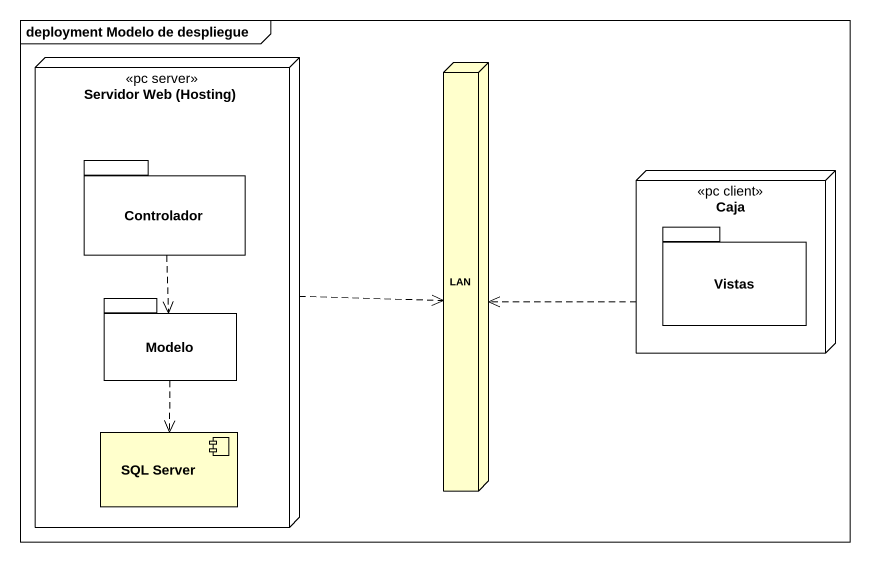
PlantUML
@startuml
mainframe deployment Modelo de despliegue
node "Servidor Web (Hosting)" as Servidor_Web_Hosting <<pc server>> {
  package Controlador {
  }
  package Modelo {
  }
  component "SQL Server" as SQL_Server
}
node LAN
node Caja <<pc client>> {
  package Vistas {
  }
}
Servidor_Web_Hosting .right.> LAN
Controlador ..> Modelo
Caja .left.> LAN
Modelo ..> SQL_Server
@enduml
